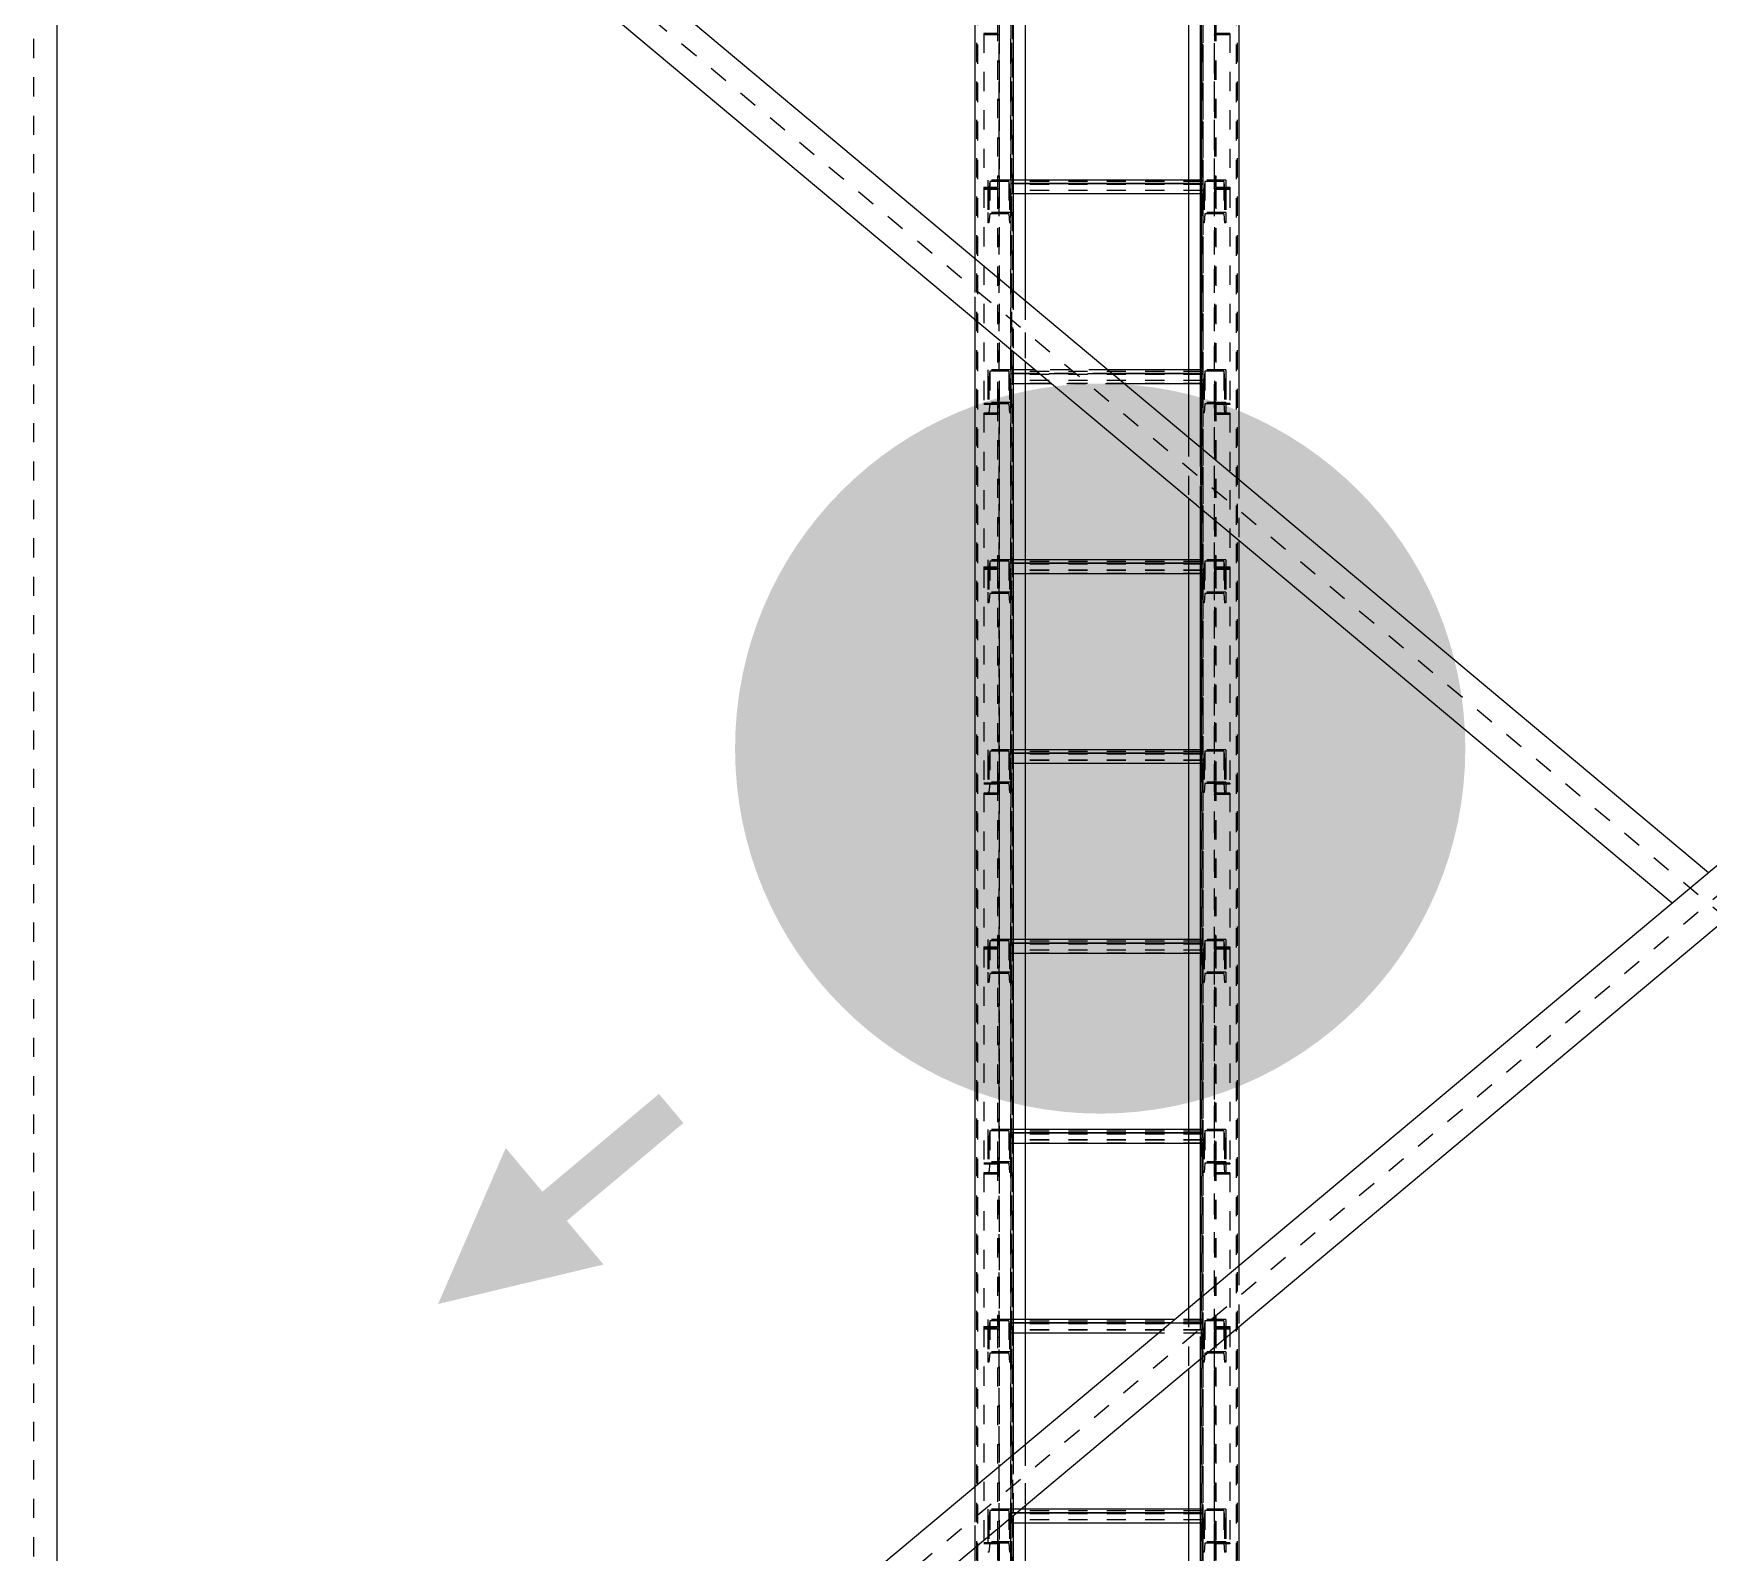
# Model space of a CAD drawing. Header units: millimetres. Extents: x 149919 to 150445, y 136651 to 136866.
# Drawn here: x 150242.78 to 150251.5, y 136697.8 to 136705.7 of the extents above; entities that cross this region are included whole.
import ezdxf

# ---------------------------------------------------------------- set-up
doc = ezdxf.new("R2010")
doc.units = ezdxf.units.MM
doc.header["$LTSCALE"] = 0.25
for name, pattern in [('CENTER', [50.8, 31.75, -6.35, 6.35, -6.35]), ('XKITLINE00', [0]), ('XKITLINE02', [4, 2, -2]), ('XKITLINE03', [6, 3, -1, 1, -1])]:
    doc.linetypes.add(name, pattern=pattern)
doc.layers.add('Parts', color=7, linetype='Continuous')

# ---------------------------------------------------------------- blocks, each defined once
blk = doc.blocks.new('çatıı')
at = {"color": 1, "linetype": 'XKITLINE03'}
for p, q in [((10599, 4258.02), (10599, 5897.87)), ((10605, 4260.27), (10605, 5900.27)), ((10705, 5900.27), (10705, 4260.27)), ((10710.99, 4258.02), (10711, 5897.87)), ((10599.01, 5532.39), (10599.01, 5452.24)), ((10710.99, 5452.24), (10710.99, 5532.39)), ((10599.01, 5452.24), (10599.01, 5340.42)), ((10605.02, 5456.77), (10605.02, 5439.89)), ((10605.02, 5454.96), (10705, 5454.96)), ((10705, 5439.89), (10705, 5456.77)), ((10710.99, 5340.42), (10710.99, 5452.24)), ((10605.02, 5357.91), (10605.02, 5341.03)), ((10605.02, 5356.1), (10705, 5356.1)), ((10705, 5341.03), (10705, 5357.91)), ((10599.01, 5334.67), (10599.01, 5254.53)), ((10710.99, 5254.53), (10710.99, 5334.67)), ((10605.02, 5259.06), (10605.02, 5242.17)), ((10605.02, 5257.25), (10705, 5257.25)), ((10705, 5242.17), (10705, 5259.06)), ((10599.01, 5254.53), (10599.01, 5142.7)), ((10710.99, 5142.7), (10710.99, 5254.53)), ((10605.02, 5160.2), (10605.02, 5143.32)), ((10605.02, 5158.39), (10705, 5158.39)), ((10705, 5143.32), (10705, 5160.2)), ((10599.01, 5136.96), (10599.01, 5056.81)), ((10710.99, 5056.81), (10710.99, 5136.96)), ((10599.01, 5056.81), (10599.01, 4944.99)), ((10605.02, 5061.34), (10605.02, 5044.46)), ((10605.02, 5059.53), (10705, 5059.53)), ((10705, 5044.46), (10705, 5061.34)), ((10710.99, 4944.99), (10710.99, 5056.81)), ((10605.02, 4962.48), (10605.02, 4945.6)), ((10605.02, 4960.67), (10705, 4960.67)), ((10705, 4945.6), (10705, 4962.48)), ((10599.01, 4939.24), (10599.01, 4859.1)), ((10710.99, 4859.1), (10710.99, 4939.24)), ((10599.01, 4859.1), (10599.01, 4747.27)), ((10605.02, 4863.63), (10605.02, 4846.74)), ((10605.02, 4861.82), (10705, 4861.82)), ((10705, 4846.74), (10705, 4863.63)), ((10710.99, 4747.27), (10710.99, 4859.1)), ((10605.02, 4764.77), (10605.02, 4747.89)), ((10605.02, 4762.96), (10705, 4762.96)), ((10705, 4747.89), (10705, 4764.77))]:
    blk.add_line(p, q, dxfattribs=at)
at = {"color": 116, "linetype": 'XKITLINE02', "true_color": 0x136734}
for p, q in [((10605, 5900.27), (10605, 4257.26)), ((10605.85, 5900.07), (10605.85, 4257.47)), ((10612.5, 5897.39), (10612.5, 4260.15)), ((10704.15, 5898.21), (10704.15, 4257.47)), ((10705, 5898.21), (10705, 4257.26)), ((10586.3, 5888.14), (10586.3, 4204.83)), ((10587.15, 5888.14), (10587.15, 4205.79)), ((10587.68, 5887.3), (10587.69, 4203.68)), ((10604.92, 5887.3), (10604.92, 4186.75)), ((10605.45, 5888.14), (10605.45, 4187.82)), ((10703.7, 5888.14), (10703.69, 4320.34)), ((10704.55, 5888.14), (10704.54, 4258.3)), ((10705.08, 5887.3), (10705.07, 4257.8)), ((10722.31, 5887.3), (10722.31, 4257.8)), ((10722.85, 5888.14), (10722.84, 4258.3)), ((10598.21, 5538.97), (10598.21, 5452.9)), ((10599.01, 5538.97), (10599.01, 5532.39)), ((10599.01, 5538.97), (10599.01, 5452.24)), ((10710.99, 5538.97), (10710.99, 5452.24)), ((10711.79, 5538.97), (10711.79, 5452.9)), ((10598.21, 5533.05), (10591.01, 5533.05)), ((10591.01, 5533.05), (10591.01, 5532.39)), ((10591.01, 5533.05), (10591.01, 5452.24)), ((10599.01, 5532.39), (10591.01, 5532.39)), ((10718.99, 5532.39), (10710.99, 5532.39)), ((10718.99, 5533.05), (10711.79, 5533.05)), ((10718.99, 5533.05), (10718.99, 5452.24)), ((10599.01, 5458.83), (10598.21, 5458.83)), ((10710.99, 5458.83), (10710.99, 5452.24)), ((10711.79, 5458.83), (10710.99, 5458.83)), ((10711.79, 5458.83), (10711.79, 5452.9)), ((10598.21, 5452.9), (10591.01, 5452.9)), ((10599.01, 5452.24), (10591.01, 5452.24)), ((10591.01, 5452.24), (10591.01, 5451.75)), ((10599.01, 5452.24), (10591.01, 5452.24)), ((10591.01, 5452.24), (10591.01, 5339.93)), ((10598.21, 5451.75), (10591.01, 5451.75)), ((10593.02, 5456.77), (10593.02, 5451.33)), ((10605.02, 5456.77), (10593.02, 5456.77)), ((10593.02, 5456.77), (10593.02, 5439.89)), ((10593.7, 5451.33), (10593.02, 5451.33)), ((10593.02, 5451.33), (10593.02, 5434.45)), ((10594.08, 5456.08), (10593.7, 5451.33)), ((10593.7, 5451.33), (10593.7, 5434.45)), ((10603.95, 5456.08), (10594.08, 5456.08)), ((10594.08, 5456.08), (10594.08, 5439.2)), ((10598.21, 5451.75), (10598.21, 5447.33)), ((10598.21, 5451.75), (10598.21, 5335.51)), ((10599.01, 5452.24), (10599.01, 5447.33)), ((10599.01, 5452.24), (10599.01, 5335.51)), ((10603.95, 5456.08), (10604.34, 5451.33)), ((10603.95, 5456.08), (10603.95, 5439.2)), ((10605.02, 5451.33), (10604.34, 5451.33)), ((10604.34, 5451.33), (10604.34, 5434.45)), ((10605.02, 5456.77), (10605.02, 5451.33)), ((10605.02, 5456.77), (10605.02, 5439.89)), ((10605.02, 5456.77), (10605.02, 5449.53)), ((10612.5, 5456.77), (10605.02, 5456.77)), ((10705, 5455.92), (10605.02, 5455.92)), ((10612.5, 5454.96), (10605.02, 5454.96)), ((10705, 5454.43), (10605.02, 5454.43)), ((10605.02, 5451.33), (10605.02, 5434.45)), ((10705, 5451.33), (10605.02, 5451.33)), ((10705, 5451.23), (10605.02, 5451.23)), ((10705, 5449.63), (10605.02, 5449.63)), ((10612.5, 5449.53), (10605.02, 5449.53)), ((10705, 5456.77), (10697.5, 5456.77)), ((10705, 5454.96), (10697.5, 5454.96)), ((10705, 5449.53), (10697.5, 5449.53)), ((10705, 5456.77), (10705, 5439.89)), ((10705, 5456.77), (10705, 5451.33)), ((10717, 5456.77), (10705, 5456.77)), ((10705, 5456.77), (10705, 5449.53)), ((10705, 5451.33), (10705, 5434.45)), ((10705.68, 5451.33), (10705, 5451.33)), ((10706.06, 5456.08), (10705.68, 5451.33)), ((10705.68, 5451.33), (10705.68, 5434.45)), ((10706.06, 5456.08), (10706.06, 5439.2)), ((10715.93, 5456.08), (10706.06, 5456.08)), ((10718.99, 5452.24), (10710.99, 5452.24)), ((10710.99, 5452.24), (10710.99, 5335.51)), ((10718.99, 5452.24), (10710.99, 5452.24)), ((10718.99, 5452.9), (10711.79, 5452.9)), ((10711.79, 5451.75), (10711.79, 5335.51)), ((10718.99, 5451.75), (10711.79, 5451.75)), ((10715.93, 5456.08), (10715.93, 5439.2)), ((10715.93, 5456.08), (10716.32, 5451.33)), ((10716.32, 5451.33), (10716.32, 5434.45)), ((10717, 5451.33), (10716.32, 5451.33)), ((10717, 5456.77), (10717, 5439.89)), ((10717, 5456.77), (10717, 5451.33)), ((10717, 5451.33), (10717, 5434.45)), ((10718.99, 5452.9), (10718.99, 5452.24)), ((10718.99, 5452.24), (10718.99, 5339.93)), ((10599.01, 5447.33), (10598.21, 5447.33)), ((10711.79, 5447.33), (10710.99, 5447.33)), ((10593.02, 5439.89), (10593.02, 5434.45)), ((10605.02, 5439.89), (10593.02, 5439.89)), ((10593.7, 5434.45), (10593.02, 5434.45)), ((10594.08, 5439.2), (10593.7, 5434.45)), ((10603.95, 5439.2), (10594.08, 5439.2)), ((10603.95, 5439.2), (10604.34, 5434.45)), ((10605.02, 5434.45), (10604.34, 5434.45)), ((10605.02, 5439.89), (10605.02, 5434.45)), ((10705, 5439.89), (10705, 5434.45)), ((10717, 5439.89), (10705, 5439.89)), ((10705.68, 5434.45), (10705, 5434.45)), ((10706.06, 5439.2), (10705.68, 5434.45)), ((10715.93, 5439.2), (10706.06, 5439.2)), ((10715.93, 5439.2), (10716.32, 5434.45)), ((10717, 5434.45), (10716.32, 5434.45)), ((10717, 5439.89), (10717, 5434.45)), ((10586.3, 5415.93), (10586.3, 5384.16)), ((10606.3, 5399.19), (10606.3, 5367.41)), ((10612.5, 5394), (10612.5, 5362.22)), ((10593.02, 5357.91), (10593.02, 5352.48)), ((10605.02, 5357.91), (10593.02, 5357.91)), ((10593.02, 5357.91), (10593.02, 5340.42)), ((10594.08, 5357.22), (10593.7, 5352.48)), ((10603.95, 5357.22), (10594.08, 5357.22)), ((10594.08, 5357.22), (10594.08, 5340.34)), ((10603.95, 5357.22), (10604.34, 5352.48)), ((10603.95, 5357.22), (10603.95, 5340.34)), ((10605.02, 5357.91), (10605.02, 5352.48)), ((10605.02, 5357.91), (10605.02, 5341.03)), ((10605.02, 5357.91), (10605.02, 5350.67)), ((10612.5, 5357.91), (10605.02, 5357.91)), ((10705, 5357.06), (10605.02, 5357.06)), ((10612.5, 5356.1), (10605.02, 5356.1)), ((10705, 5355.57), (10605.02, 5355.57)), ((10655.59, 5357.91), (10617.64, 5357.91)), ((10657.75, 5356.1), (10619.8, 5356.1)), ((10705, 5357.91), (10697.5, 5357.91)), ((10705, 5356.1), (10697.5, 5356.1)), ((10705, 5357.91), (10705, 5341.03)), ((10705, 5357.91), (10705, 5352.48)), ((10717, 5357.91), (10705, 5357.91)), ((10705, 5357.91), (10705, 5350.67)), ((10706.06, 5357.22), (10705.68, 5352.48)), ((10706.06, 5357.22), (10706.06, 5340.34)), ((10715.93, 5357.22), (10706.06, 5357.22)), ((10715.93, 5357.22), (10715.93, 5340.34)), ((10715.93, 5357.22), (10716.32, 5352.48)), ((10717, 5357.91), (10717, 5341.03)), ((10717, 5357.91), (10717, 5352.48)), ((10593.7, 5352.48), (10593.02, 5352.48)), ((10593.02, 5352.48), (10593.02, 5335.59)), ((10593.7, 5352.48), (10593.7, 5335.59)), ((10605.02, 5352.48), (10604.34, 5352.48)), ((10604.34, 5352.48), (10604.34, 5335.59)), ((10605.02, 5352.48), (10605.02, 5335.59)), ((10705, 5352.48), (10605.02, 5352.48)), ((10705, 5352.37), (10605.02, 5352.37)), ((10705, 5350.77), (10605.02, 5350.77)), ((10612.5, 5350.67), (10605.02, 5350.67)), ((10664.25, 5350.67), (10626.3, 5350.67)), ((10705, 5350.67), (10697.5, 5350.67)), ((10705, 5352.48), (10705, 5335.59)), ((10705.68, 5352.48), (10705, 5352.48)), ((10705.68, 5352.48), (10705.68, 5335.59)), ((10716.32, 5352.48), (10716.32, 5335.59)), ((10717, 5352.48), (10716.32, 5352.48)), ((10717, 5352.48), (10717, 5335.59)), ((10599.01, 5340.42), (10591.01, 5340.42)), ((10598.21, 5339.93), (10591.01, 5339.93)), ((10605.02, 5341.03), (10593.02, 5341.03)), ((10593.7, 5335.59), (10593.02, 5335.59)), ((10594.08, 5340.34), (10593.7, 5335.59)), ((10603.95, 5340.34), (10594.08, 5340.34)), ((10599.01, 5341.26), (10598.21, 5341.26)), ((10598.21, 5341.26), (10598.21, 5335.33)), ((10598.21, 5341.26), (10598.21, 5255.19)), ((10599.01, 5335.51), (10598.21, 5335.51)), ((10599.01, 5341.26), (10599.01, 5334.67)), ((10599.01, 5341.26), (10599.01, 5254.53)), ((10603.95, 5340.34), (10604.34, 5335.59)), ((10605.02, 5335.59), (10604.34, 5335.59)), ((10605.02, 5341.03), (10605.02, 5335.59)), ((10705, 5341.03), (10705, 5335.59)), ((10717, 5341.03), (10705, 5341.03)), ((10705.68, 5335.59), (10705, 5335.59)), ((10706.06, 5340.34), (10705.68, 5335.59)), ((10715.93, 5340.34), (10706.06, 5340.34)), ((10710.99, 5341.26), (10710.99, 5254.53)), ((10711.79, 5341.26), (10710.99, 5341.26)), ((10710.99, 5340.42), (10710.99, 5335.51)), ((10718.99, 5340.42), (10710.99, 5340.42)), ((10711.79, 5335.51), (10710.99, 5335.51)), ((10711.79, 5341.26), (10711.79, 5255.19)), ((10711.79, 5339.93), (10711.79, 5335.51)), ((10718.99, 5339.93), (10711.79, 5339.93)), ((10715.93, 5340.34), (10716.32, 5335.59)), ((10717, 5335.59), (10716.32, 5335.59)), ((10717, 5341.03), (10717, 5335.59)), ((10718.99, 5340.42), (10718.99, 5339.93)), ((10598.21, 5335.33), (10591.01, 5335.33)), ((10591.01, 5335.33), (10591.01, 5334.67)), ((10591.01, 5335.33), (10591.01, 5254.53)), ((10599.01, 5334.67), (10591.01, 5334.67)), ((10718.99, 5334.67), (10710.99, 5334.67)), ((10718.99, 5335.33), (10711.79, 5335.33)), ((10718.99, 5335.33), (10718.99, 5254.53)), ((10697.5, 5322.83), (10697.5, 5291.05)), ((10703.69, 5317.64), (10703.69, 5285.86)), ((10723.69, 5300.89), (10723.69, 5269.11)), ((10593.02, 5259.06), (10593.02, 5253.62)), ((10605.02, 5259.06), (10593.02, 5259.06)), ((10593.02, 5259.06), (10593.02, 5242.17)), ((10594.08, 5258.36), (10593.7, 5253.62)), ((10603.95, 5258.36), (10594.08, 5258.36)), ((10594.08, 5258.36), (10594.08, 5241.48)), ((10599.01, 5261.11), (10598.21, 5261.11)), ((10603.95, 5258.36), (10604.34, 5253.62)), ((10603.95, 5258.36), (10603.95, 5241.48)), ((10605.02, 5259.06), (10605.02, 5253.62)), ((10605.02, 5259.06), (10605.02, 5242.17)), ((10605.02, 5259.06), (10605.02, 5251.81)), ((10612.5, 5259.06), (10605.02, 5259.06)), ((10705, 5258.2), (10605.02, 5258.2)), ((10612.5, 5257.25), (10605.02, 5257.25)), ((10705, 5259.06), (10697.5, 5259.06)), ((10705, 5257.25), (10697.5, 5257.25)), ((10705, 5259.06), (10705, 5251.81)), ((10705, 5259.06), (10705, 5242.17)), ((10705, 5259.06), (10705, 5253.62)), ((10717, 5259.06), (10705, 5259.06)), ((10706.06, 5258.36), (10705.68, 5253.62)), ((10706.06, 5258.36), (10706.06, 5241.48)), ((10715.93, 5258.36), (10706.06, 5258.36)), ((10710.99, 5261.11), (10710.99, 5254.53)), ((10711.79, 5261.11), (10710.99, 5261.11)), ((10711.79, 5261.11), (10711.79, 5255.19)), ((10715.93, 5258.36), (10715.93, 5241.48)), ((10715.93, 5258.36), (10716.32, 5253.62)), ((10717, 5259.06), (10717, 5242.17)), ((10717, 5259.06), (10717, 5253.62)), ((10598.21, 5255.19), (10591.01, 5255.19)), ((10599.01, 5254.53), (10591.01, 5254.53)), ((10591.01, 5254.53), (10591.01, 5254.04)), ((10599.01, 5254.53), (10591.01, 5254.53)), ((10591.01, 5254.53), (10591.01, 5142.21)), ((10598.21, 5254.04), (10591.01, 5254.04)), ((10593.7, 5253.62), (10593.02, 5253.62)), ((10593.02, 5253.62), (10593.02, 5236.74)), ((10593.7, 5253.62), (10593.7, 5236.74)), ((10598.21, 5254.04), (10598.21, 5249.62)), ((10598.21, 5254.04), (10598.21, 5137.79)), ((10599.01, 5249.62), (10598.21, 5249.62)), ((10599.01, 5254.53), (10599.01, 5137.79)), ((10605.02, 5253.62), (10604.34, 5253.62)), ((10604.34, 5253.62), (10604.34, 5236.74)), ((10705, 5256.72), (10605.02, 5256.72)), ((10605.02, 5253.62), (10605.02, 5236.74)), ((10705, 5253.62), (10605.02, 5253.62)), ((10705, 5253.52), (10605.02, 5253.52)), ((10705, 5251.91), (10605.02, 5251.91)), ((10612.5, 5251.81), (10605.02, 5251.81)), ((10705, 5251.81), (10697.5, 5251.81)), ((10705, 5253.62), (10705, 5236.74)), ((10705.68, 5253.62), (10705, 5253.62)), ((10705.68, 5253.62), (10705.68, 5236.74)), ((10710.99, 5254.53), (10710.99, 5137.79)), ((10718.99, 5254.53), (10710.99, 5254.53)), ((10718.99, 5254.53), (10710.99, 5254.53)), ((10711.79, 5249.62), (10710.99, 5249.62)), ((10718.99, 5255.19), (10711.79, 5255.19)), ((10711.79, 5254.04), (10711.79, 5137.79)), ((10718.99, 5254.04), (10711.79, 5254.04)), ((10716.32, 5253.62), (10716.32, 5236.74)), ((10717, 5253.62), (10716.32, 5253.62)), ((10717, 5253.62), (10717, 5236.74)), ((10718.99, 5255.19), (10718.99, 5254.53)), ((10718.99, 5254.53), (10718.99, 5142.21)), ((10593.02, 5242.17), (10593.02, 5236.74)), ((10605.02, 5242.17), (10593.02, 5242.17)), ((10594.08, 5241.48), (10593.7, 5236.74)), ((10603.95, 5241.48), (10594.08, 5241.48)), ((10599.01, 5242.17), (10599.01, 5142.7)), ((10603.95, 5241.48), (10604.34, 5236.74)), ((10605.02, 5242.17), (10605.02, 5236.74)), ((10705, 5242.17), (10705, 5236.74)), ((10717, 5242.17), (10705, 5242.17)), ((10706.06, 5241.48), (10705.68, 5236.74)), ((10715.93, 5241.48), (10706.06, 5241.48)), ((10715.93, 5241.48), (10716.32, 5236.74)), ((10717, 5242.17), (10717, 5236.74)), ((10593.7, 5236.74), (10593.02, 5236.74)), ((10605.02, 5236.74), (10604.34, 5236.74)), ((10705.68, 5236.74), (10705, 5236.74)), ((10717, 5236.74), (10716.32, 5236.74)), ((10593.02, 5160.2), (10593.02, 5154.76)), ((10605.02, 5160.2), (10593.02, 5160.2)), ((10593.02, 5160.2), (10593.02, 5142.7)), ((10593.7, 5154.76), (10593.02, 5154.76)), ((10593.02, 5154.76), (10593.02, 5137.88)), ((10594.08, 5159.51), (10593.7, 5154.76)), ((10593.7, 5154.76), (10593.7, 5137.88)), ((10603.95, 5159.51), (10594.08, 5159.51)), ((10594.08, 5159.51), (10594.08, 5142.62)), ((10603.95, 5159.51), (10604.34, 5154.76)), ((10603.95, 5159.51), (10603.95, 5142.62)), ((10605.02, 5154.76), (10604.34, 5154.76)), ((10604.34, 5154.76), (10604.34, 5137.88)), ((10605.02, 5160.2), (10605.02, 5154.76)), ((10605.02, 5160.2), (10605.02, 5143.32)), ((10605.02, 5160.2), (10605.02, 5152.95)), ((10612.5, 5160.2), (10605.02, 5160.2)), ((10705, 5159.35), (10605.02, 5159.35)), ((10612.5, 5158.39), (10605.02, 5158.39)), ((10705, 5157.86), (10605.02, 5157.86)), ((10605.02, 5154.76), (10605.02, 5137.88)), ((10705, 5154.76), (10605.02, 5154.76)), ((10705, 5154.66), (10605.02, 5154.66)), ((10705, 5153.05), (10605.02, 5153.05)), ((10612.5, 5152.95), (10605.02, 5152.95)), ((10705, 5160.2), (10697.5, 5160.2)), ((10705, 5158.39), (10697.5, 5158.39)), ((10705, 5152.95), (10697.5, 5152.95)), ((10705, 5160.2), (10705, 5152.95)), ((10705, 5160.2), (10705, 5143.32)), ((10705, 5160.2), (10705, 5154.76)), ((10717, 5160.2), (10705, 5160.2)), ((10705, 5154.76), (10705, 5137.88)), ((10705.68, 5154.76), (10705, 5154.76)), ((10706.06, 5159.51), (10705.68, 5154.76)), ((10705.68, 5154.76), (10705.68, 5137.88)), ((10706.06, 5159.51), (10706.06, 5142.62)), ((10715.93, 5159.51), (10706.06, 5159.51)), ((10715.93, 5159.51), (10715.93, 5142.62)), ((10715.93, 5159.51), (10716.32, 5154.76)), ((10716.32, 5154.76), (10716.32, 5137.88)), ((10717, 5154.76), (10716.32, 5154.76)), ((10717, 5160.2), (10717, 5143.32)), ((10717, 5160.2), (10717, 5154.76)), ((10717, 5154.76), (10717, 5137.88)), ((10599.01, 5142.7), (10591.01, 5142.7)), ((10598.21, 5142.21), (10591.01, 5142.21)), ((10598.21, 5137.62), (10591.01, 5137.62)), ((10591.01, 5137.62), (10591.01, 5136.96)), ((10591.01, 5137.62), (10591.01, 5056.81)), ((10599.01, 5136.96), (10591.01, 5136.96)), ((10605.02, 5143.32), (10593.02, 5143.32)), ((10593.7, 5137.88), (10593.02, 5137.88)), ((10594.08, 5142.62), (10593.7, 5137.88)), ((10603.95, 5142.62), (10594.08, 5142.62)), ((10599.01, 5143.54), (10598.21, 5143.54)), ((10598.21, 5143.54), (10598.21, 5137.62)), ((10598.21, 5143.54), (10598.21, 5057.47)), ((10599.01, 5137.79), (10598.21, 5137.79)), ((10599.01, 5143.54), (10599.01, 5136.96)), ((10599.01, 5143.54), (10599.01, 5056.81)), ((10603.95, 5142.62), (10604.34, 5137.88)), ((10605.02, 5137.88), (10604.34, 5137.88)), ((10605.02, 5143.32), (10605.02, 5137.88)), ((10705, 5143.32), (10705, 5137.88)), ((10717, 5143.32), (10705, 5143.32)), ((10705.68, 5137.88), (10705, 5137.88)), ((10706.06, 5142.62), (10705.68, 5137.88)), ((10715.93, 5142.62), (10706.06, 5142.62)), ((10710.99, 5143.54), (10710.99, 5056.81)), ((10711.79, 5143.54), (10710.99, 5143.54)), ((10710.99, 5142.7), (10710.99, 5137.79)), ((10718.99, 5142.7), (10710.99, 5142.7)), ((10711.79, 5137.79), (10710.99, 5137.79)), ((10718.99, 5136.96), (10710.99, 5136.96)), ((10711.79, 5143.54), (10711.79, 5057.47)), ((10711.79, 5142.21), (10711.79, 5137.79)), ((10718.99, 5142.21), (10711.79, 5142.21)), ((10718.99, 5137.62), (10711.79, 5137.62)), ((10715.93, 5142.62), (10716.32, 5137.88)), ((10717, 5137.88), (10716.32, 5137.88)), ((10717, 5143.32), (10717, 5137.88)), ((10718.99, 5142.7), (10718.99, 5142.21)), ((10718.99, 5137.62), (10718.99, 5056.81)), ((10598.21, 5057.47), (10591.01, 5057.47)), ((10599.01, 5056.81), (10591.01, 5056.81)), ((10591.01, 5056.81), (10591.01, 5056.32)), ((10599.01, 5056.81), (10591.01, 5056.81)), ((10591.01, 5056.81), (10591.01, 4944.5)), ((10593.02, 5061.34), (10593.02, 5055.9)), ((10605.02, 5061.34), (10593.02, 5061.34)), ((10593.02, 5061.34), (10593.02, 5044.46)), ((10594.08, 5060.65), (10593.7, 5055.9)), ((10603.95, 5060.65), (10594.08, 5060.65)), ((10594.08, 5060.65), (10594.08, 5043.77)), ((10599.01, 5063.4), (10598.21, 5063.4)), ((10599.01, 5056.81), (10599.01, 4940.08)), ((10603.95, 5060.65), (10604.34, 5055.9)), ((10603.95, 5060.65), (10603.95, 5043.77)), ((10605.02, 5061.34), (10605.02, 5055.9)), ((10605.02, 5061.34), (10605.02, 5044.46)), ((10605.02, 5061.34), (10605.02, 5054.1)), ((10612.5, 5061.34), (10605.02, 5061.34)), ((10705, 5060.49), (10605.02, 5060.49)), ((10612.5, 5059.53), (10605.02, 5059.53)), ((10705, 5059), (10605.02, 5059)), ((10705, 5061.34), (10697.5, 5061.34)), ((10705, 5059.53), (10697.5, 5059.53)), ((10705, 5061.34), (10705, 5054.1)), ((10705, 5061.34), (10705, 5044.46)), ((10705, 5061.34), (10705, 5055.9)), ((10717, 5061.34), (10705, 5061.34)), ((10706.06, 5060.65), (10705.68, 5055.9)), ((10706.06, 5060.65), (10706.06, 5043.77)), ((10715.93, 5060.65), (10706.06, 5060.65)), ((10710.99, 5063.4), (10710.99, 5056.81)), ((10711.79, 5063.4), (10710.99, 5063.4)), ((10718.99, 5056.81), (10710.99, 5056.81)), ((10710.99, 5056.81), (10710.99, 4940.08)), ((10718.99, 5056.81), (10710.99, 5056.81)), ((10711.79, 5063.4), (10711.79, 5057.47)), ((10718.99, 5057.47), (10711.79, 5057.47)), ((10715.93, 5060.65), (10715.93, 5043.77)), ((10715.93, 5060.65), (10716.32, 5055.9)), ((10717, 5061.34), (10717, 5044.46)), ((10717, 5061.34), (10717, 5055.9)), ((10718.99, 5057.47), (10718.99, 5056.81)), ((10718.99, 5056.81), (10718.99, 4944.5)), ((10598.21, 5056.32), (10591.01, 5056.32)), ((10593.7, 5055.9), (10593.02, 5055.9)), ((10593.02, 5055.9), (10593.02, 5039.02)), ((10593.7, 5055.9), (10593.7, 5039.02)), ((10598.21, 5056.32), (10598.21, 5051.9)), ((10598.21, 5056.32), (10598.21, 4940.08)), ((10599.01, 5051.9), (10598.21, 5051.9)), ((10605.02, 5055.9), (10604.34, 5055.9)), ((10604.34, 5055.9), (10604.34, 5039.02)), ((10605.02, 5055.9), (10605.02, 5039.02)), ((10705, 5055.9), (10605.02, 5055.9)), ((10705, 5055.8), (10605.02, 5055.8)), ((10705, 5054.2), (10605.02, 5054.2)), ((10612.5, 5054.1), (10605.02, 5054.1)), ((10705, 5054.1), (10697.5, 5054.1)), ((10705, 5055.9), (10705, 5039.02)), ((10705.68, 5055.9), (10705, 5055.9)), ((10705.68, 5055.9), (10705.68, 5039.02)), ((10711.79, 5051.9), (10710.99, 5051.9)), ((10711.79, 5056.32), (10711.79, 4940.08)), ((10718.99, 5056.32), (10711.79, 5056.32)), ((10716.32, 5055.9), (10716.32, 5039.02)), ((10717, 5055.9), (10716.32, 5055.9)), ((10717, 5055.9), (10717, 5039.02)), ((10593.02, 5044.46), (10593.02, 5039.02)), ((10605.02, 5044.46), (10593.02, 5044.46)), ((10594.08, 5043.77), (10593.7, 5039.02)), ((10603.95, 5043.77), (10594.08, 5043.77)), ((10599.01, 5044.46), (10599.01, 4944.99)), ((10603.95, 5043.77), (10604.34, 5039.02)), ((10605.02, 5044.46), (10605.02, 5039.02)), ((10705, 5044.46), (10705, 5039.02)), ((10717, 5044.46), (10705, 5044.46)), ((10706.06, 5043.77), (10705.68, 5039.02)), ((10715.93, 5043.77), (10706.06, 5043.77)), ((10715.93, 5043.77), (10716.32, 5039.02)), ((10717, 5044.46), (10717, 5039.02)), ((10593.7, 5039.02), (10593.02, 5039.02)), ((10605.02, 5039.02), (10604.34, 5039.02)), ((10705.68, 5039.02), (10705, 5039.02)), ((10717, 5039.02), (10716.32, 5039.02)), ((10593.02, 4962.48), (10593.02, 4957.05)), ((10605.02, 4962.48), (10593.02, 4962.48)), ((10593.02, 4962.48), (10593.02, 4944.99)), ((10594.08, 4961.79), (10593.7, 4957.05)), ((10603.95, 4961.79), (10594.08, 4961.79)), ((10594.08, 4961.79), (10594.08, 4944.91)), ((10603.95, 4961.79), (10604.34, 4957.05)), ((10603.95, 4961.79), (10603.95, 4944.91)), ((10605.02, 4962.48), (10605.02, 4957.05)), ((10605.02, 4962.48), (10605.02, 4945.6)), ((10605.02, 4962.48), (10605.02, 4955.24)), ((10612.5, 4962.48), (10605.02, 4962.48)), ((10705, 4961.63), (10605.02, 4961.63)), ((10612.5, 4960.67), (10605.02, 4960.67)), ((10705, 4962.48), (10697.5, 4962.48)), ((10705, 4960.67), (10697.5, 4960.67)), ((10705, 4962.48), (10705, 4945.6)), ((10705, 4962.48), (10705, 4957.05)), ((10717, 4962.48), (10705, 4962.48)), ((10705, 4962.48), (10705, 4955.24)), ((10706.06, 4961.79), (10705.68, 4957.05)), ((10706.06, 4961.79), (10706.06, 4944.91)), ((10715.93, 4961.79), (10706.06, 4961.79)), ((10715.93, 4961.79), (10715.93, 4944.91)), ((10715.93, 4961.79), (10716.32, 4957.05)), ((10717, 4962.48), (10717, 4945.6)), ((10717, 4962.48), (10717, 4957.05)), ((10593.7, 4957.05), (10593.02, 4957.05)), ((10593.02, 4957.05), (10593.02, 4940.16)), ((10593.7, 4957.05), (10593.7, 4940.16)), ((10605.02, 4957.05), (10604.34, 4957.05)), ((10604.34, 4957.05), (10604.34, 4940.16)), ((10705, 4960.14), (10605.02, 4960.14)), ((10605.02, 4957.05), (10605.02, 4940.16)), ((10705, 4957.05), (10605.02, 4957.05)), ((10705, 4956.94), (10605.02, 4956.94)), ((10705, 4955.34), (10605.02, 4955.34)), ((10612.5, 4955.24), (10605.02, 4955.24)), ((10705, 4955.24), (10697.5, 4955.24)), ((10705, 4957.05), (10705, 4940.16)), ((10705.68, 4957.05), (10705, 4957.05)), ((10705.68, 4957.05), (10705.68, 4940.16)), ((10716.32, 4957.05), (10716.32, 4940.16)), ((10717, 4957.05), (10716.32, 4957.05)), ((10717, 4957.05), (10717, 4940.16)), ((10599.01, 4944.99), (10591.01, 4944.99)), ((10598.21, 4944.5), (10591.01, 4944.5)), ((10605.02, 4945.6), (10593.02, 4945.6)), ((10594.08, 4944.91), (10593.7, 4940.16)), ((10603.95, 4944.91), (10594.08, 4944.91)), ((10599.01, 4945.83), (10598.21, 4945.83)), ((10598.21, 4945.83), (10598.21, 4939.9)), ((10598.21, 4945.83), (10598.21, 4859.76)), ((10599.01, 4945.83), (10599.01, 4939.24)), ((10599.01, 4945.83), (10599.01, 4859.1)), ((10603.95, 4944.91), (10604.34, 4940.16)), ((10605.02, 4945.6), (10605.02, 4940.16)), ((10705, 4945.6), (10705, 4940.16)), ((10717, 4945.6), (10705, 4945.6)), ((10706.06, 4944.91), (10705.68, 4940.16)), ((10715.93, 4944.91), (10706.06, 4944.91)), ((10710.99, 4945.83), (10710.99, 4859.1)), ((10711.79, 4945.83), (10710.99, 4945.83)), ((10710.99, 4944.99), (10710.99, 4940.08)), ((10718.99, 4944.99), (10710.99, 4944.99)), ((10711.79, 4945.83), (10711.79, 4859.76)), ((10711.79, 4944.5), (10711.79, 4940.08)), ((10718.99, 4944.5), (10711.79, 4944.5)), ((10715.93, 4944.91), (10716.32, 4940.16)), ((10717, 4945.6), (10717, 4940.16)), ((10718.99, 4944.99), (10718.99, 4944.5)), ((10598.21, 4939.9), (10591.01, 4939.9)), ((10591.01, 4939.9), (10591.01, 4939.24)), ((10591.01, 4939.9), (10591.01, 4859.1)), ((10599.01, 4939.24), (10591.01, 4939.24)), ((10593.7, 4940.16), (10593.02, 4940.16)), ((10599.01, 4940.08), (10598.21, 4940.08)), ((10605.02, 4940.16), (10604.34, 4940.16)), ((10705.68, 4940.16), (10705, 4940.16)), ((10711.79, 4940.08), (10710.99, 4940.08)), ((10718.99, 4939.24), (10710.99, 4939.24)), ((10718.99, 4939.9), (10711.79, 4939.9)), ((10717, 4940.16), (10716.32, 4940.16)), ((10718.99, 4939.9), (10718.99, 4859.1)), ((10723.69, 4891.44), (10723.69, 4859.66)), ((10703.69, 4874.69), (10703.69, 4842.91)), ((10599.01, 4865.68), (10598.21, 4865.68)), ((10697.5, 4869.5), (10697.5, 4837.72)), ((10710.99, 4865.68), (10710.99, 4859.1)), ((10711.79, 4865.68), (10710.99, 4865.68)), ((10711.79, 4865.68), (10711.79, 4859.76)), ((10598.21, 4859.76), (10591.01, 4859.76)), ((10599.01, 4859.1), (10591.01, 4859.1)), ((10591.01, 4859.1), (10591.01, 4858.61)), ((10599.01, 4859.1), (10591.01, 4859.1)), ((10591.01, 4859.1), (10591.01, 4746.78)), ((10598.21, 4858.61), (10591.01, 4858.61)), ((10593.02, 4863.63), (10593.02, 4858.19)), ((10605.02, 4863.63), (10593.02, 4863.63)), ((10593.02, 4863.63), (10593.02, 4846.74)), ((10593.7, 4858.19), (10593.02, 4858.19)), ((10593.02, 4858.19), (10593.02, 4841.31)), ((10594.08, 4862.93), (10593.7, 4858.19)), ((10593.7, 4858.19), (10593.7, 4841.31)), ((10603.95, 4862.93), (10594.08, 4862.93)), ((10594.08, 4862.93), (10594.08, 4846.05)), ((10598.21, 4858.61), (10598.21, 4854.19)), ((10598.21, 4858.61), (10598.21, 4742.36)), ((10599.01, 4859.1), (10599.01, 4854.19)), ((10599.01, 4859.1), (10599.01, 4742.36)), ((10603.95, 4862.93), (10604.34, 4858.19)), ((10603.95, 4862.93), (10603.95, 4846.05)), ((10605.02, 4858.19), (10604.34, 4858.19)), ((10604.34, 4858.19), (10604.34, 4841.31)), ((10605.02, 4863.63), (10605.02, 4858.19)), ((10605.02, 4863.63), (10605.02, 4846.74)), ((10605.02, 4863.63), (10605.02, 4856.38)), ((10612.5, 4863.63), (10605.02, 4863.63)), ((10705, 4862.77), (10605.02, 4862.77)), ((10612.5, 4861.82), (10605.02, 4861.82)), ((10705, 4861.29), (10605.02, 4861.29)), ((10605.02, 4858.19), (10605.02, 4841.31)), ((10705, 4858.19), (10605.02, 4858.19)), ((10705, 4858.09), (10605.02, 4858.09)), ((10705, 4856.48), (10605.02, 4856.48)), ((10612.5, 4856.38), (10605.02, 4856.38)), ((10705, 4856.38), (10681.83, 4856.38)), ((10705, 4861.82), (10688.32, 4861.82)), ((10705, 4863.63), (10690.48, 4863.63)), ((10705, 4863.63), (10705, 4846.74)), ((10717, 4863.63), (10705, 4863.63)), ((10705, 4863.63), (10705, 4856.38)), ((10705, 4862.4), (10705, 4858.19)), ((10705, 4858.19), (10705, 4841.31)), ((10705.68, 4858.19), (10705, 4858.19)), ((10706.06, 4862.93), (10705.68, 4858.19)), ((10705.68, 4858.19), (10705.68, 4841.31)), ((10706.06, 4862.93), (10706.06, 4846.05)), ((10715.93, 4862.93), (10706.06, 4862.93)), ((10718.99, 4859.1), (10710.99, 4859.1)), ((10710.99, 4859.1), (10710.99, 4742.36)), ((10718.99, 4859.1), (10710.99, 4859.1)), ((10718.99, 4859.76), (10711.79, 4859.76)), ((10711.79, 4858.61), (10711.79, 4742.36)), ((10718.99, 4858.61), (10711.79, 4858.61)), ((10715.93, 4862.93), (10715.93, 4846.05)), ((10715.93, 4862.93), (10716.32, 4858.19)), ((10716.32, 4858.19), (10716.32, 4841.31)), ((10717, 4858.19), (10716.32, 4858.19)), ((10717, 4863.63), (10717, 4846.74)), ((10717, 4862.76), (10717, 4858.19)), ((10717, 4858.19), (10717, 4841.31)), ((10718.99, 4859.76), (10718.99, 4859.1)), ((10718.99, 4859.1), (10718.99, 4746.78)), ((10599.01, 4854.19), (10598.21, 4854.19)), ((10711.79, 4854.19), (10710.99, 4854.19)), ((10593.02, 4846.74), (10593.02, 4841.31)), ((10605.02, 4846.74), (10593.02, 4846.74)), ((10593.7, 4841.31), (10593.02, 4841.31)), ((10594.08, 4846.05), (10593.7, 4841.31)), ((10603.95, 4846.05), (10594.08, 4846.05)), ((10603.95, 4846.05), (10604.34, 4841.31)), ((10605.02, 4841.31), (10604.34, 4841.31)), ((10605.02, 4846.74), (10605.02, 4841.31)), ((10705, 4846.74), (10705, 4841.31)), ((10717, 4846.74), (10705, 4846.74)), ((10705.68, 4841.31), (10705, 4841.31)), ((10706.06, 4846.05), (10705.68, 4841.31)), ((10715.93, 4846.05), (10706.06, 4846.05)), ((10715.93, 4846.05), (10716.32, 4841.31)), ((10717, 4841.31), (10716.32, 4841.31)), ((10717, 4846.74), (10717, 4841.31)), ((10612.5, 4798.33), (10612.5, 4766.55)), ((10606.3, 4793.14), (10606.3, 4761.36)), ((10586.3, 4776.39), (10586.3, 4744.62)), ((10593.02, 4764.77), (10593.02, 4756.91)), ((10605.02, 4764.77), (10593.02, 4764.77)), ((10593.02, 4763.45), (10593.02, 4747.27)), ((10594.08, 4764.08), (10593.7, 4759.33)), ((10603.95, 4764.08), (10594.08, 4764.08)), ((10594.08, 4764.08), (10594.08, 4747.19)), ((10603.95, 4764.08), (10604.34, 4759.33)), ((10603.95, 4764.08), (10603.95, 4747.19)), ((10605.02, 4764.77), (10605.02, 4759.33)), ((10605.02, 4764.77), (10605.02, 4757.52)), ((10612.5, 4764.77), (10605.02, 4764.77)), ((10605.02, 4764.3), (10605.02, 4747.89)), ((10705, 4763.92), (10605.02, 4763.92)), ((10612.5, 4762.96), (10605.02, 4762.96)), ((10705, 4762.43), (10605.02, 4762.43)), ((10705, 4764.77), (10697.5, 4764.77)), ((10705, 4762.96), (10697.5, 4762.96)), ((10705, 4764.77), (10705, 4747.89)), ((10705, 4764.77), (10705, 4759.33)), ((10717, 4764.77), (10705, 4764.77)), ((10705, 4764.77), (10705, 4757.52)), ((10706.06, 4764.08), (10705.68, 4759.33)), ((10706.06, 4764.08), (10706.06, 4747.19)), ((10715.93, 4764.08), (10706.06, 4764.08)), ((10715.93, 4764.08), (10715.93, 4747.19)), ((10715.93, 4764.08), (10716.32, 4759.33)), ((10717, 4764.77), (10717, 4747.89)), ((10717, 4764.77), (10717, 4759.33)), ((10593.7, 4759.33), (10593.02, 4759.33)), ((10593.02, 4756.91), (10593.02, 4742.45)), ((10593.7, 4759.33), (10593.7, 4742.45)), ((10605.02, 4759.33), (10604.34, 4759.33)), ((10604.34, 4759.33), (10604.34, 4742.45)), ((10605.02, 4759.33), (10605.02, 4742.45)), ((10705, 4759.33), (10605.02, 4759.33)), ((10705, 4759.23), (10605.02, 4759.23)), ((10705, 4757.63), (10605.02, 4757.63)), ((10612.5, 4757.52), (10605.02, 4757.52)), ((10705, 4757.52), (10697.5, 4757.52)), ((10705, 4759.33), (10705, 4742.45)), ((10705.68, 4759.33), (10705, 4759.33)), ((10705.68, 4759.33), (10705.68, 4742.45)), ((10716.32, 4759.33), (10716.32, 4742.45)), ((10717, 4759.33), (10716.32, 4759.33)), ((10717, 4759.33), (10717, 4742.45)), ((10599.01, 4747.27), (10591.01, 4747.27)), ((10598.21, 4746.78), (10591.01, 4746.78)), ((10605.02, 4747.89), (10593.02, 4747.89)), ((10594.08, 4747.19), (10593.7, 4742.45)), ((10603.95, 4747.19), (10594.08, 4747.19)), ((10599.01, 4748.11), (10598.21, 4748.11)), ((10598.21, 4748.11), (10598.21, 4742.19)), ((10598.21, 4748.11), (10598.21, 4662.04)), ((10599.01, 4748.11), (10599.01, 4741.53)), ((10599.01, 4748.11), (10599.01, 4661.38)), ((10603.95, 4747.19), (10604.34, 4742.45)), ((10605.02, 4747.89), (10605.02, 4742.45)), ((10705, 4747.89), (10705, 4742.45)), ((10717, 4747.89), (10705, 4747.89)), ((10706.06, 4747.19), (10705.68, 4742.45)), ((10715.93, 4747.19), (10706.06, 4747.19)), ((10710.99, 4748.11), (10710.99, 4661.38)), ((10711.79, 4748.11), (10710.99, 4748.11)), ((10710.99, 4747.27), (10710.99, 4742.36)), ((10718.99, 4747.27), (10710.99, 4747.27)), ((10711.79, 4748.11), (10711.79, 4662.04)), ((10711.79, 4746.78), (10711.79, 4742.36)), ((10718.99, 4746.78), (10711.79, 4746.78)), ((10715.93, 4747.19), (10716.32, 4742.45)), ((10717, 4747.89), (10717, 4742.45)), ((10718.99, 4747.27), (10718.99, 4746.78)), ((10593.7, 4742.45), (10593.02, 4742.45)), ((10599.01, 4742.36), (10598.21, 4742.36)), ((10605.02, 4742.45), (10604.34, 4742.45)), ((10705.68, 4742.45), (10705, 4742.45)), ((10711.79, 4742.36), (10710.99, 4742.36)), ((10717, 4742.45), (10716.32, 4742.45))]:
    blk.add_line(p, q, dxfattribs=at)
at = {"color": 8, "linetype": 'CENTER'}
for p, q in [((10096.38, 5810.27), (11840, 4350.27)), ((10096.38, 4350.27), (11840, 5810.27)), ((10096.38, 5810.27), (10096.38, 4350.27))]:
    blk.add_line(p, q, dxfattribs=at)
at = {"color": 8, "linetype": 'XKITLINE00'}
for p, q in [((10968.19, 5096.16), (10139.6, 5789.97)), ((10949.21, 5080.27), (10107.85, 5784.79)), ((10108.56, 5784.19), (10108.56, 4376.36)), ((11763.8, 5762.36), (10108.5, 4376.31)), ((11763.8, 5730.58), (10139.3, 4370.33))]:
    blk.add_line(p, q, dxfattribs=at)
at = {"color": 7, "linetype": 'XKITLINE00'}
for p, q in [((10586.3, 5789.97), (10586.3, 5415.93)), ((10606.3, 5789.97), (10606.3, 5399.19)), ((10612.5, 5789.97), (10612.5, 5394)), ((10697.5, 5789.97), (10697.5, 5322.83)), ((10703.69, 5789.97), (10703.69, 5317.64)), ((10723.69, 5789.97), (10723.69, 5300.89)), ((10697.5, 5456.77), (10612.5, 5456.77)), ((10697.5, 5454.96), (10612.5, 5454.96)), ((10697.5, 5449.53), (10612.5, 5449.53)), ((10586.3, 5384.16), (10586.3, 4776.39)), ((10606.3, 5367.41), (10606.3, 4793.14)), ((10612.5, 5362.22), (10612.5, 4798.33)), ((10617.64, 5357.91), (10612.5, 5357.91)), ((10619.8, 5356.1), (10612.5, 5356.1)), ((10697.5, 5357.91), (10655.59, 5357.91)), ((10697.5, 5356.1), (10657.75, 5356.1)), ((10626.3, 5350.67), (10612.5, 5350.67)), ((10697.5, 5350.67), (10664.25, 5350.67)), ((10697.5, 5291.05), (10697.5, 4869.5)), ((10703.69, 5285.86), (10703.69, 4874.69)), ((10723.69, 5269.11), (10723.69, 4891.44)), ((10697.5, 5259.06), (10612.5, 5259.06)), ((10697.5, 5257.25), (10612.5, 5257.25)), ((10697.5, 5251.81), (10612.5, 5251.81)), ((10697.5, 5160.2), (10612.5, 5160.2)), ((10697.5, 5158.39), (10612.5, 5158.39)), ((10697.5, 5152.95), (10612.5, 5152.95)), ((10697.5, 5061.34), (10612.5, 5061.34)), ((10697.5, 5059.53), (10612.5, 5059.53)), ((10697.5, 5054.1), (10612.5, 5054.1)), ((10697.5, 4962.48), (10612.5, 4962.48)), ((10697.5, 4960.67), (10612.5, 4960.67)), ((10697.5, 4955.24), (10612.5, 4955.24)), ((10690.48, 4863.63), (10612.5, 4863.63)), ((10688.32, 4861.82), (10612.5, 4861.82)), ((10681.83, 4856.38), (10612.5, 4856.38)), ((10723.69, 4859.66), (10723.69, 4370.57)), ((10703.69, 4842.91), (10703.69, 4370.57)), ((10697.5, 4837.72), (10697.5, 4370.57)), ((10606.3, 4761.36), (10606.3, 4370.57)), ((10612.5, 4766.55), (10612.5, 4370.57)), ((10697.5, 4764.77), (10612.5, 4764.77)), ((10697.5, 4762.96), (10612.5, 4762.96)), ((10697.5, 4757.52), (10612.5, 4757.52)), ((10586.3, 4744.62), (10586.3, 4370.57))]:
    blk.add_line(p, q, dxfattribs=at)
at = {"color": 1, "linetype": 'XKITLINE00'}
for centre in [(10599.01, 5532.39), (10710.99, 5532.39), (10599.01, 5452.24), (10599.01, 5452.24), (10605.02, 5456.77), (10605.02, 5454.96), (10705, 5456.77), (10705, 5454.96), (10710.99, 5452.24), (10710.99, 5452.24), (10605.02, 5439.89), (10705, 5439.89), (10605.02, 5357.91), (10605.02, 5356.1), (10705, 5357.91), (10705, 5356.1), (10599.01, 5340.42), (10605.02, 5341.03), (10705, 5341.03), (10710.99, 5340.42), (10599.01, 5334.67), (10710.99, 5334.67), (10605.02, 5259.06), (10605.02, 5257.25), (10705, 5259.06), (10705, 5257.25), (10599.01, 5254.53), (10599.01, 5254.53), (10710.99, 5254.53), (10710.99, 5254.53), (10605.02, 5242.17), (10705, 5242.17), (10605.02, 5160.2), (10605.02, 5158.39), (10705, 5160.2), (10705, 5158.39), (10599.01, 5142.7), (10599.01, 5136.96), (10605.02, 5143.32), (10705, 5143.32), (10710.99, 5142.7), (10710.99, 5136.96), (10599.01, 5056.81), (10599.01, 5056.81), (10605.02, 5061.34), (10605.02, 5059.53), (10705, 5061.34), (10705, 5059.53), (10710.99, 5056.81), (10710.99, 5056.81), (10605.02, 5044.46), (10705, 5044.46), (10605.02, 4962.48), (10605.02, 4960.67), (10705, 4962.48), (10705, 4960.67), (10599.01, 4944.99), (10605.02, 4945.6), (10705, 4945.6), (10710.99, 4944.99), (10599.01, 4939.24), (10710.99, 4939.24), (10599.01, 4859.1), (10599.01, 4859.1), (10605.02, 4863.63), (10605.02, 4861.82), (10705, 4863.63), (10705, 4861.82), (10710.99, 4859.1), (10710.99, 4859.1), (10605.02, 4846.74), (10705, 4846.74), (10605.02, 4764.77), (10605.02, 4762.96), (10705, 4764.77), (10705, 4762.96), (10599.01, 4747.27), (10605.02, 4747.89), (10705, 4747.89), (10710.99, 4747.27)]:
    blk.add_circle(centre, 0.05, dxfattribs=at)
blk = doc.blocks.new('ANTENNA')
at = {"layer": 'Parts'}
h = blk.add_hatch(color=254, dxfattribs=at)
edge = h.paths.add_edge_path(flags=0)
edge.add_arc((148245.93, 127731.12), 190.04, 0, 360)
at = {"layer": 'Parts', "true_color": 0xf26722}
h = blk.add_hatch(color=30, dxfattribs=at)
edge = h.paths.add_edge_path(flags=0)
edge.add_arc((148245.93, 127731.12), 190.04, 0, 360)
at = {"layer": 'Parts'}
h = blk.add_hatch(color=256, dxfattribs=at)
edge = h.paths.add_edge_path(flags=0)
edge.add_line((148245.93, 127731.12), (148372.85, 127858.03))
edge.add_arc((148245.93, 127731.12), 179.49, 45, 135)
edge.add_line((148119.02, 127858.03), (148245.93, 127731.12))
edge.add_line((148245.93, 127731.12), (148119.02, 127604.2))
edge.add_arc((148245.93, 127731.12), 179.49, 225, 315)
edge.add_line((148372.85, 127604.2), (148245.93, 127731.12))
h = blk.add_hatch(color=256, dxfattribs=at)
edge = h.paths.add_edge_path(flags=0)
edge.add_line((148245.93, 127731.12), (148372.85, 127858.03))
edge.add_arc((148245.93, 127731.12), 179.49, 45, 135)
edge.add_line((148119.02, 127858.03), (148245.93, 127731.12))
edge.add_line((148245.93, 127731.12), (148119.02, 127604.2))
edge.add_arc((148245.93, 127731.12), 179.49, 225, 315)
edge.add_line((148372.85, 127604.2), (148245.93, 127731.12))
for points in [[(148029, 127536.17), (147968.34, 127485.27), (147955.62, 127500.44), (148016.28, 127551.33)], [(148029, 127536.17), (147968.34, 127485.27), (147955.62, 127500.44), (148016.28, 127551.33)], [(147961.98, 127492.85), (147987.43, 127462.52), (147901.32, 127441.95), (147936.53, 127523.18)], [(147961.98, 127492.85), (147987.43, 127462.52), (147901.32, 127441.95), (147936.53, 127523.18)]]:
    blk.add_hatch(color=256, dxfattribs=at).paths.add_polyline_path(points, flags=0)

msp = doc.modelspace()

# ---------------------------------------------------------------- block references
at = {"xscale": 0.009999943142843078, "yscale": 0.009999943142843078, "zscale": 0.009999943142843078}
for name, p in [('çatıı', (150141.8141, 136650.3731)), ('ANTENNA', (148765.8783, 135424.6768))]:
    msp.add_blockref(name, p, dxfattribs=at)

doc.saveas('drawing.dxf')
